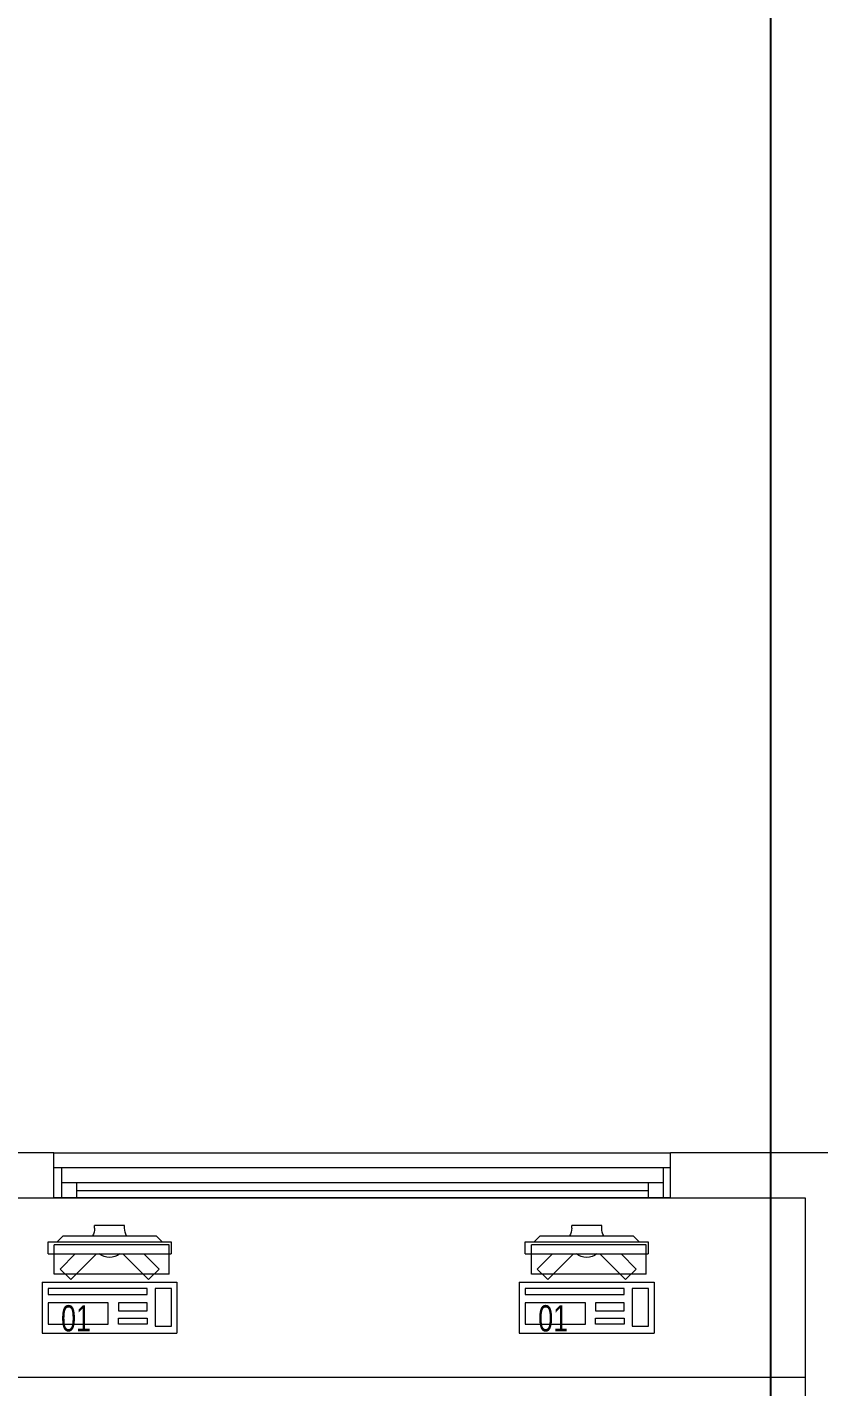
# Model space of a CAD drawing. Header units: metres. Extents: x -18745 to 220762, y -1579758 to -1356048.
# Drawn here: x 149081 to 151723, y -1467613 to -1463075 of the extents above; entities that cross this region are included whole.
import ezdxf

# ---------------------------------------------------------------- set-up
doc = ezdxf.new("R2010")
doc.units = ezdxf.units.M
doc.layers.get('0').update_dxf_attribs({"lineweight": 0})
for name, color, linetype, lineweight in [('A-100 - Copy$0$Aluminum', 8, 'Continuous', 0), ('A-100 - Copy$0$Medical Equipment and Furniture', 8, 'Continuous', 0), ('A-100 - Copy$0$Proj', 8, 'Continuous', 0), ('A-100 - Copy$0$Walls', 8, 'Continuous', 0)]:
    doc.layers.add(name, color=color, linetype=linetype, lineweight=lineweight)
doc.layers.add('A-100 - Copy$0$axes', color=8, linetype='Continuous')
doc.styles.add('A-100 - Copy$0$X3G_ENTITY_257CFD', font='swisscl.ttf', dxfattribs={"height": 200})

# ---------------------------------------------------------------- blocks, each defined once
blk = doc.blocks.new('A-100 - Copy$0$ITCWLS1-P')
for p, q in [((-0.2651, 0.43, 0), (-0.3051, 0.43, 0)), ((-0.3051, 0.43, 0), (-0.3051, 0.02, 0)), ((-0.197, 0.4094), (-0.295, 0.4094)), ((-0.295, 0.0264), (-0.295, 0.4094)), ((-0.2651, 0.43, 0), (-0.2651, 0.02, 0)), ((-0.197, 0.0264), (-0.197, 0.4094)), ((-0.17, 0.45), (-0.17, 0)), ((-0.17, 0.45), (0, 0.45)), ((-0.1496, 0.4305), (-0.1291, 0.4305)), ((-0.1291, 0.4305), (-0.1291, 0.4089)), ((0, 0.45), (0, 0)), ((-0.3251, 0.38, 0), (-0.3051, 0.4, 0)), ((-0.3251, 0.38, 0), (-0.3251, 0.07, 0)), ((-0.3503, 0.275), (-0.3596, 0.275)), ((-0.3596, 0.175), (-0.3596, 0.275)), ((-0.3503, 0.175), (-0.3596, 0.175)), ((-0.3251, 0.07, 0), (-0.3051, 0.05, 0)), ((-0.3051, 0.02, 0), (-0.2651, 0.02, 0)), ((-0.197, 0.0264), (-0.295, 0.0264)), ((-0.17, 0), (0, 0))]:
    blk.add_line(p, q)
at = {"extrusion": (2.48281e-10, 3.18408e-10, -1)}
for p, q in [((-0.2651, 0.3395), (-0.2144, 0.3902)), ((-0.1791, 0.3548), (-0.2144, 0.3902)), ((-0.2651, 0.2688), (-0.1791, 0.3548))]:
    blk.add_line(p, q, dxfattribs=at)
at = {"extrusion": (2.48281e-10, -3.18408e-10, -1)}
for p, q in [((-0.2651, 0.1812), (-0.1791, 0.0952)), ((-0.2651, 0.1105), (-0.2144, 0.0598)), ((-0.1791, 0.0952), (-0.2144, 0.0598))]:
    blk.add_line(p, q, dxfattribs=at)
for points in [[(-0.1291, 0.4089), (-0.1291, 0.1), (-0.1496, 0.1), (-0.1496, 0.4305)], [(-0.1496, 0.1), (-0.1496, 0.1), (-0.1496, 0.1), (-0.1496, 0.1), (-0.1496, 0.1), (-0.1496, 0.1), (-0.1496, 0.1), (-0.1496, 0.1), (-0.1496, 0.1)], [(-0.1496, 0.1), (-0.1496, 0.1), (-0.1496, 0.1), (-0.1496, 0.1), (-0.1496, 0.1), (-0.1496, 0.1), (-0.1496, 0.1), (-0.1496, 0.1), (-0.1496, 0.1), (-0.1496, 0.1), (-0.1496, 0.1), (-0.1496, 0.1), (-0.1496, 0.1), (-0.1496, 0.1), (-0.1496, 0.1), (-0.1496, 0.1), (-0.1496, 0.1), (-0.1496, 0.1)], [(-0.1496, 0.1), (-0.1496, 0.1), (-0.1496, 0.1), (-0.1496, 0.1), (-0.1496, 0.1), (-0.1496, 0.1), (-0.1496, 0.1), (-0.1496, 0.1), (-0.1496, 0.1), (-0.1496, 0.1)], [(-0.1496, 0.1), (-0.1496, 0.1), (-0.1496, 0.1), (-0.1496, 0.1), (-0.1496, 0.1), (-0.1496, 0.1), (-0.1496, 0.1)], [(-0.1496, 0.1), (-0.1496, 0.1), (-0.1496, 0.1), (-0.1496, 0.1), (-0.1496, 0.1), (-0.1496, 0.1), (-0.1496, 0.1), (-0.1496, 0.1), (-0.1496, 0.1), (-0.1496, 0.1)], [(-0.1496, 0.1), (-0.1496, 0.1), (-0.1496, 0.1), (-0.1496, 0.1), (-0.1496, 0.1), (-0.1496, 0.1), (-0.1496, 0.1), (-0.1496, 0.1), (-0.1496, 0.1), (-0.1496, 0.1), (-0.1496, 0.1), (-0.1496, 0.1), (-0.1496, 0.1), (-0.1496, 0.1), (-0.1496, 0.1)], [(-0.1496, 0.1), (-0.1496, 0.1), (-0.1496, 0.1), (-0.1496, 0.1), (-0.1496, 0.1), (-0.1496, 0.1), (-0.1496, 0.1), (-0.1496, 0.1), (-0.1496, 0.1), (-0.1496, 0.1)], [(-0.1496, 0.1), (-0.1496, 0.1), (-0.1496, 0.1), (-0.1496, 0.1), (-0.1496, 0.1), (-0.1496, 0.1), (-0.1496, 0.1), (-0.1496, 0.1), (-0.1496, 0.1), (-0.1496, 0.1)], [(-0.1496, 0.1), (-0.1496, 0.1), (-0.1496, 0.1), (-0.1496, 0.1), (-0.1496, 0.1), (-0.1496, 0.1), (-0.1496, 0.1), (-0.1496, 0.1), (-0.1496, 0.1), (-0.1496, 0.1), (-0.1496, 0.1), (-0.1496, 0.1), (-0.1496, 0.1), (-0.1496, 0.1), (-0.1496, 0.1), (-0.1496, 0.1), (-0.1496, 0.1), (-0.1496, 0.1), (-0.1496, 0.1), (-0.1496, 0.1), (-0.1496, 0.1), (-0.1496, 0.1), (-0.1496, 0.1), (-0.1496, 0.1), (-0.1496, 0.1), (-0.1496, 0.1), (-0.1496, 0.1), (-0.1496, 0.1), (-0.1496, 0.1), (-0.1496, 0.1), (-0.1496, 0.1), (-0.1496, 0.1), (-0.1496, 0.1), (-0.1496, 0.1), (-0.1496, 0.1), (-0.1496, 0.1), (-0.1496, 0.1), (-0.1496, 0.1), (-0.1496, 0.1), (-0.1496, 0.1), (-0.1496, 0.1), (-0.1496, 0.1), (-0.1496, 0.1), (-0.1496, 0.1), (-0.1496, 0.1), (-0.1496, 0.1), (-0.1496, 0.1), (-0.1496, 0.1), (-0.1496, 0.1), (-0.1496, 0.1), (-0.1496, 0.1), (-0.1496, 0.1), (-0.1496, 0.1), (-0.1496, 0.1)], [(-0.1496, 0.1), (-0.1496, 0.1), (-0.1496, 0.1), (-0.1496, 0.1), (-0.1496, 0.1), (-0.1496, 0.1), (-0.1496, 0.1), (-0.1496, 0.1), (-0.1496, 0.1), (-0.1496, 0.1), (-0.1496, 0.1), (-0.1496, 0.1), (-0.1496, 0.1), (-0.1496, 0.1), (-0.1496, 0.1), (-0.1496, 0.1), (-0.1496, 0.1), (-0.1496, 0.1), (-0.1496, 0.1), (-0.1496, 0.1), (-0.1496, 0.1), (-0.1496, 0.1), (-0.1496, 0.1), (-0.1496, 0.1), (-0.1496, 0.1), (-0.1496, 0.1), (-0.1496, 0.1), (-0.1496, 0.1), (-0.1496, 0.1), (-0.1496, 0.1), (-0.1496, 0.1), (-0.1496, 0.1), (-0.1496, 0.1), (-0.1496, 0.1), (-0.1496, 0.1), (-0.1496, 0.1), (-0.1496, 0.1), (-0.1496, 0.1), (-0.1496, 0.1), (-0.1496, 0.1), (-0.1496, 0.1), (-0.1496, 0.1), (-0.1496, 0.1), (-0.1496, 0.1), (-0.1496, 0.1), (-0.1496, 0.1), (-0.1496, 0.1), (-0.1496, 0.1), (-0.1496, 0.1), (-0.1496, 0.1), (-0.1496, 0.1), (-0.1496, 0.1), (-0.1496, 0.1), (-0.1496, 0.1), (-0.1496, 0.1), (-0.1496, 0.1), (-0.1496, 0.1), (-0.1496, 0.1), (-0.1496, 0.1), (-0.1496, 0.1), (-0.1496, 0.1), (-0.1496, 0.1), (-0.1496, 0.1), (-0.1496, 0.1), (-0.1496, 0.1), (-0.1496, 0.1), (-0.1496, 0.1), (-0.1496, 0.1), (-0.1496, 0.1), (-0.1496, 0.1), (-0.1496, 0.1), (-0.1496, 0.1), (-0.1496, 0.1), (-0.1496, 0.1), (-0.1496, 0.1), (-0.1496, 0.1), (-0.1496, 0.1), (-0.1496, 0.1), (-0.1496, 0.1), (-0.1496, 0.1), (-0.1496, 0.1), (-0.1496, 0.1), (-0.1496, 0.1), (-0.1496, 0.1), (-0.1496, 0.1), (-0.1496, 0.1), (-0.1496, 0.1), (-0.1496, 0.1), (-0.1496, 0.1)], [(-0.1496, 0.1), (-0.1496, 0.1), (-0.1496, 0.1), (-0.1496, 0.1), (-0.1496, 0.1), (-0.1496, 0.1), (-0.1496, 0.1), (-0.1496, 0.1), (-0.1496, 0.1), (-0.1496, 0.1), (-0.1496, 0.1), (-0.1496, 0.1)], [(-0.1496, 0.1), (-0.1496, 0.1), (-0.1496, 0.1), (-0.1496, 0.1), (-0.1496, 0.1), (-0.1496, 0.1), (-0.1496, 0.1)], [(-0.1496, 0.1), (-0.1496, 0.1), (-0.1496, 0.1), (-0.1496, 0.1), (-0.1496, 0.1), (-0.1496, 0.1), (-0.1496, 0.1), (-0.1496, 0.1), (-0.1496, 0.1), (-0.1496, 0.1), (-0.1496, 0.1), (-0.1496, 0.1), (-0.1496, 0.1), (-0.1496, 0.1), (-0.1496, 0.1), (-0.1496, 0.1), (-0.1496, 0.1)], [(-0.1496, 0.1), (-0.1496, 0.1), (-0.1496, 0.1), (-0.1496, 0.1), (-0.1496, 0.1), (-0.1496, 0.1), (-0.1496, 0.1), (-0.1496, 0.1), (-0.1496, 0.1), (-0.1496, 0.1), (-0.1496, 0.1), (-0.1496, 0.1), (-0.1496, 0.1), (-0.1496, 0.1), (-0.1496, 0.1), (-0.1496, 0.1), (-0.1496, 0.1), (-0.1496, 0.1), (-0.1496, 0.1), (-0.1496, 0.1), (-0.1496, 0.1), (-0.1496, 0.1), (-0.1496, 0.1), (-0.1496, 0.1), (-0.1496, 0.1), (-0.1496, 0.1), (-0.1496, 0.1), (-0.1496, 0.1), (-0.1496, 0.1), (-0.1496, 0.1), (-0.1496, 0.1), (-0.1496, 0.1), (-0.1496, 0.1), (-0.1496, 0.1), (-0.1496, 0.1), (-0.1496, 0.1), (-0.1496, 0.1), (-0.1496, 0.1), (-0.1496, 0.1), (-0.1496, 0.1), (-0.1496, 0.1), (-0.1496, 0.1), (-0.1496, 0.1), (-0.1496, 0.1), (-0.1496, 0.1), (-0.1496, 0.1), (-0.1496, 0.1), (-0.1496, 0.1), (-0.1496, 0.1), (-0.1496, 0.1), (-0.1496, 0.1), (-0.1496, 0.1), (-0.1496, 0.1), (-0.1496, 0.1), (-0.1496, 0.1), (-0.1496, 0.1), (-0.1496, 0.1), (-0.1496, 0.1), (-0.1496, 0.1), (-0.1496, 0.1), (-0.1496, 0.1), (-0.1496, 0.1), (-0.1496, 0.1), (-0.1496, 0.1), (-0.1496, 0.1), (-0.1496, 0.1), (-0.1496, 0.1), (-0.1496, 0.1), (-0.1496, 0.1), (-0.1496, 0.1), (-0.1496, 0.1), (-0.1496, 0.1), (-0.1496, 0.1), (-0.1496, 0.1), (-0.1496, 0.1), (-0.1496, 0.1), (-0.1496, 0.1), (-0.1496, 0.1), (-0.1496, 0.1), (-0.1496, 0.1), (-0.1496, 0.1), (-0.1496, 0.1), (-0.1496, 0.1), (-0.1496, 0.1), (-0.1496, 0.1), (-0.1496, 0.1), (-0.1496, 0.1), (-0.1496, 0.1), (-0.1496, 0.1), (-0.1496, 0.1), (-0.1496, 0.1), (-0.1496, 0.1), (-0.1496, 0.1), (-0.1496, 0.1), (-0.1496, 0.1), (-0.1496, 0.1), (-0.1496, 0.1), (-0.1496, 0.1), (-0.1496, 0.1), (-0.1496, 0.1), (-0.1496, 0.1), (-0.1496, 0.1), (-0.1496, 0.1), (-0.1496, 0.1), (-0.1496, 0.1), (-0.1496, 0.1), (-0.1496, 0.1), (-0.1496, 0.1), (-0.1496, 0.1), (-0.1496, 0.1), (-0.1496, 0.1)], [(-0.1496, 0.1), (-0.1496, 0.1), (-0.1496, 0.1), (-0.1496, 0.1), (-0.1496, 0.1), (-0.1496, 0.1), (-0.1496, 0.1), (-0.1496, 0.1)]]:
    blk.add_lwpolyline(points)
for points in [[(-0.1019, 0.4305), (-0.0304, 0.4305), (-0.0304, 0.2294), (-0.1019, 0.2294)], [(-0.1019, 0.1954), (-0.0747, 0.1954), (-0.0747, 0.1), (-0.1019, 0.1)], [(-0.0304, 0.1954), (-0.0508, 0.1954), (-0.0508, 0.1), (-0.0304, 0.1)], [(-0.1496, 0.1), (-0.1496, 0.1), (-0.1496, 0.1), (-0.1496, 0.1), (-0.1496, 0.1), (-0.1496, 0.1), (-0.1496, 0.1), (-0.1496, 0.1), (-0.1496, 0.1), (-0.1496, 0.1), (-0.1496, 0.1), (-0.1496, 0.1), (-0.1496, 0.1), (-0.1496, 0.1), (-0.1496, 0.1), (-0.1496, 0.1), (-0.1496, 0.1), (-0.1496, 0.1), (-0.1496, 0.1), (-0.1496, 0.1), (-0.1496, 0.1), (-0.1496, 0.1), (-0.1496, 0.1), (-0.1496, 0.1), (-0.1496, 0.1), (-0.1496, 0.1), (-0.1496, 0.1), (-0.1496, 0.1), (-0.1496, 0.1), (-0.1496, 0.1), (-0.1496, 0.1), (-0.1496, 0.1), (-0.1496, 0.1), (-0.1496, 0.1), (-0.1496, 0.1), (-0.1496, 0.1), (-0.1496, 0.1), (-0.1496, 0.1), (-0.1496, 0.1), (-0.1496, 0.1), (-0.1496, 0.1), (-0.1496, 0.1), (-0.1496, 0.1), (-0.1496, 0.1), (-0.1496, 0.1), (-0.1496, 0.1), (-0.1496, 0.1), (-0.1496, 0.1), (-0.1496, 0.1), (-0.1496, 0.1), (-0.1496, 0.1), (-0.1496, 0.1), (-0.1496, 0.1), (-0.1496, 0.1), (-0.1496, 0.1), (-0.1496, 0.1), (-0.1496, 0.1), (-0.1496, 0.1), (-0.1496, 0.1), (-0.1496, 0.1), (-0.1496, 0.1), (-0.1496, 0.1), (-0.1496, 0.1), (-0.1496, 0.1), (-0.1496, 0.1), (-0.1496, 0.1), (-0.1496, 0.1), (-0.1496, 0.1), (-0.1496, 0.1), (-0.1496, 0.1), (-0.1496, 0.1), (-0.1496, 0.1), (-0.1496, 0.1), (-0.1496, 0.1), (-0.1496, 0.1), (-0.1496, 0.1), (-0.1496, 0.1), (-0.1496, 0.1), (-0.1496, 0.1), (-0.1496, 0.1), (-0.1496, 0.1), (-0.1496, 0.1), (-0.1496, 0.1), (-0.1496, 0.1), (-0.1496, 0.1), (-0.1496, 0.1), (-0.1496, 0.1), (-0.1496, 0.1), (-0.1496, 0.1), (-0.1496, 0.1), (-0.1496, 0.1), (-0.1496, 0.1), (-0.1496, 0.1), (-0.1496, 0.1), (-0.1496, 0.1), (-0.1496, 0.1), (-0.1496, 0.1), (-0.1496, 0.1), (-0.1496, 0.1), (-0.1496, 0.1), (-0.1496, 0.1), (-0.1496, 0.1), (-0.1496, 0.1), (-0.1496, 0.1), (-0.1496, 0.1), (-0.1496, 0.1), (-0.1496, 0.1), (-0.1496, 0.1), (-0.1496, 0.1), (-0.1496, 0.1), (-0.1496, 0.1), (-0.1496, 0.1), (-0.1496, 0.1), (-0.1496, 0.1), (-0.1496, 0.1), (-0.1496, 0.1), (-0.1496, 0.1), (-0.1496, 0.1), (-0.1496, 0.1), (-0.1496, 0.1), (-0.1496, 0.1), (-0.1496, 0.1), (-0.1496, 0.1), (-0.1496, 0.1), (-0.1496, 0.1), (-0.1496, 0.1), (-0.1496, 0.1), (-0.1496, 0.1), (-0.1496, 0.1), (-0.1496, 0.1), (-0.1496, 0.1), (-0.1496, 0.1), (-0.1496, 0.1), (-0.1496, 0.1), (-0.1496, 0.1), (-0.1496, 0.1), (-0.1496, 0.1), (-0.1496, 0.1), (-0.1496, 0.1), (-0.1496, 0.1), (-0.1496, 0.1), (-0.1496, 0.1), (-0.1496, 0.1), (-0.1496, 0.1), (-0.1496, 0.1), (-0.1496, 0.1), (-0.1496, 0.1), (-0.1496, 0.1), (-0.1496, 0.1), (-0.1496, 0.1), (-0.1496, 0.1), (-0.1496, 0.1), (-0.1496, 0.1), (-0.1496, 0.1), (-0.1496, 0.1), (-0.1496, 0.1), (-0.1496, 0.1), (-0.1496, 0.1), (-0.1496, 0.1), (-0.1496, 0.1), (-0.1496, 0.1), (-0.1496, 0.1), (-0.1496, 0.1), (-0.1496, 0.1), (-0.1496, 0.1), (-0.1496, 0.1), (-0.1496, 0.1), (-0.1496, 0.1), (-0.1496, 0.1), (-0.1496, 0.1), (-0.1496, 0.1), (-0.1496, 0.1), (-0.1496, 0.1), (-0.1496, 0.1), (-0.1496, 0.1), (-0.1496, 0.1), (-0.1496, 0.1), (-0.1496, 0.1), (-0.1496, 0.1), (-0.1496, 0.1), (-0.1496, 0.1), (-0.1496, 0.1), (-0.1496, 0.1), (-0.1496, 0.1), (-0.1496, 0.1), (-0.1496, 0.1), (-0.1496, 0.1), (-0.1496, 0.1), (-0.1496, 0.1), (-0.1496, 0.1), (-0.1496, 0.1), (-0.1496, 0.1), (-0.1496, 0.1), (-0.1496, 0.1), (-0.1496, 0.1), (-0.1496, 0.1), (-0.1496, 0.1), (-0.1496, 0.1), (-0.1496, 0.1), (-0.1496, 0.1), (-0.1496, 0.1), (-0.1496, 0.1), (-0.1496, 0.1), (-0.1496, 0.1), (-0.1496, 0.1), (-0.1496, 0.1), (-0.1496, 0.1), (-0.1496, 0.1), (-0.1496, 0.1), (-0.1496, 0.1), (-0.1496, 0.1), (-0.1496, 0.1), (-0.1496, 0.1), (-0.1496, 0.1), (-0.1496, 0.1), (-0.1496, 0.1), (-0.1496, 0.1), (-0.1496, 0.1), (-0.1496, 0.1), (-0.1496, 0.1), (-0.1496, 0.1), (-0.1496, 0.1), (-0.1496, 0.1), (-0.1496, 0.1), (-0.1496, 0.1), (-0.1496, 0.1), (-0.1496, 0.1), (-0.1496, 0.1), (-0.1496, 0.1), (-0.1496, 0.1), (-0.1496, 0.1), (-0.1496, 0.1), (-0.1496, 0.1), (-0.1496, 0.1), (-0.1496, 0.1), (-0.1496, 0.1), (-0.1496, 0.1), (-0.1496, 0.1), (-0.1496, 0.1), (-0.1496, 0.1), (-0.1496, 0.1), (-0.1496, 0.1), (-0.1496, 0.1), (-0.1496, 0.1), (-0.1496, 0.1), (-0.1496, 0.1), (-0.1496, 0.1), (-0.1496, 0.1), (-0.1496, 0.1), (-0.1496, 0.1), (-0.1496, 0.1), (-0.1496, 0.1), (-0.1496, 0.1), (-0.1496, 0.1), (-0.1496, 0.1), (-0.1496, 0.1), (-0.1496, 0.1), (-0.1496, 0.1), (-0.1496, 0.1), (-0.1496, 0.1), (-0.1496, 0.1), (-0.1496, 0.1), (-0.1496, 0.1), (-0.1496, 0.1), (-0.1496, 0.1), (-0.1496, 0.1), (-0.1496, 0.1), (-0.1496, 0.1), (-0.1496, 0.1), (-0.1496, 0.1), (-0.1496, 0.1), (-0.1496, 0.1), (-0.1496, 0.1), (-0.1496, 0.1), (-0.1496, 0.1), (-0.1496, 0.1), (-0.1496, 0.1)], [(-0.1496, 0.1), (-0.1496, 0.1), (-0.1496, 0.1), (-0.1496, 0.1), (-0.1496, 0.1), (-0.1496, 0.1), (-0.1496, 0.1), (-0.1496, 0.1), (-0.1496, 0.1), (-0.1496, 0.1), (-0.1496, 0.1), (-0.1496, 0.1), (-0.1496, 0.1), (-0.1496, 0.1), (-0.1496, 0.1), (-0.1496, 0.1), (-0.1496, 0.1), (-0.1496, 0.1), (-0.1496, 0.1), (-0.1496, 0.1), (-0.1496, 0.1), (-0.1496, 0.1), (-0.1496, 0.1), (-0.1496, 0.1), (-0.1496, 0.1), (-0.1496, 0.1), (-0.1496, 0.1), (-0.1496, 0.1), (-0.1496, 0.1), (-0.1496, 0.1), (-0.1496, 0.1), (-0.1496, 0.1), (-0.1496, 0.1), (-0.1496, 0.1), (-0.1496, 0.1), (-0.1496, 0.1), (-0.1496, 0.1), (-0.1496, 0.1), (-0.1496, 0.1), (-0.1496, 0.1), (-0.1496, 0.1), (-0.1496, 0.1), (-0.1496, 0.1), (-0.1496, 0.1), (-0.1496, 0.1), (-0.1496, 0.1), (-0.1496, 0.1), (-0.1496, 0.1), (-0.1496, 0.1), (-0.1496, 0.1), (-0.1496, 0.1), (-0.1496, 0.1), (-0.1496, 0.1), (-0.1496, 0.1), (-0.1496, 0.1), (-0.1496, 0.1), (-0.1496, 0.1), (-0.1496, 0.1), (-0.1496, 0.1), (-0.1496, 0.1), (-0.1496, 0.1), (-0.1496, 0.1), (-0.1496, 0.1), (-0.1496, 0.1), (-0.1496, 0.1), (-0.1496, 0.1), (-0.1496, 0.1), (-0.1496, 0.1), (-0.1496, 0.1), (-0.1496, 0.1), (-0.1496, 0.1), (-0.1496, 0.1), (-0.1496, 0.1), (-0.1496, 0.1), (-0.1496, 0.1), (-0.1496, 0.1), (-0.1496, 0.1), (-0.1496, 0.1), (-0.1496, 0.1), (-0.1496, 0.1), (-0.1496, 0.1), (-0.1496, 0.1), (-0.1496, 0.1), (-0.1496, 0.1), (-0.1496, 0.1), (-0.1496, 0.1), (-0.1496, 0.1), (-0.1496, 0.1), (-0.1496, 0.1), (-0.1496, 0.1), (-0.1496, 0.1), (-0.1496, 0.1), (-0.1496, 0.1), (-0.1496, 0.1), (-0.1496, 0.1), (-0.1496, 0.1), (-0.1496, 0.1), (-0.1496, 0.1), (-0.1496, 0.1), (-0.1496, 0.1), (-0.1496, 0.1), (-0.1496, 0.1), (-0.1496, 0.1), (-0.1496, 0.1), (-0.1496, 0.1), (-0.1496, 0.1), (-0.1496, 0.1), (-0.1496, 0.1), (-0.1496, 0.1), (-0.1496, 0.1), (-0.1496, 0.1), (-0.1496, 0.1), (-0.1496, 0.1), (-0.1496, 0.1), (-0.1496, 0.1), (-0.1496, 0.1), (-0.1496, 0.1), (-0.1496, 0.1), (-0.1496, 0.1), (-0.1496, 0.1), (-0.1496, 0.1), (-0.1496, 0.1), (-0.1496, 0.1), (-0.1496, 0.1), (-0.1496, 0.1), (-0.1496, 0.1), (-0.1496, 0.1), (-0.1496, 0.1), (-0.1496, 0.1), (-0.1496, 0.1), (-0.1496, 0.1), (-0.1496, 0.1), (-0.1496, 0.1), (-0.1496, 0.1), (-0.1496, 0.1), (-0.1496, 0.1), (-0.1496, 0.1), (-0.1496, 0.1), (-0.1496, 0.1), (-0.1496, 0.1), (-0.1496, 0.1), (-0.1496, 0.1), (-0.1496, 0.1), (-0.1496, 0.1), (-0.1496, 0.1), (-0.1496, 0.1), (-0.1496, 0.1), (-0.1496, 0.1), (-0.1496, 0.1), (-0.1496, 0.1), (-0.1496, 0.1), (-0.1496, 0.1), (-0.1496, 0.1), (-0.1496, 0.1), (-0.1496, 0.1), (-0.1496, 0.1), (-0.1496, 0.1), (-0.1496, 0.1), (-0.1496, 0.1), (-0.1496, 0.1), (-0.1496, 0.1), (-0.1496, 0.1), (-0.1496, 0.1), (-0.1496, 0.1), (-0.1496, 0.1), (-0.1496, 0.1), (-0.1496, 0.1), (-0.1496, 0.1), (-0.1496, 0.1), (-0.1496, 0.1), (-0.1496, 0.1), (-0.1496, 0.1), (-0.1496, 0.1), (-0.1496, 0.1), (-0.1496, 0.1), (-0.1496, 0.1), (-0.1496, 0.1), (-0.1496, 0.1), (-0.1496, 0.1), (-0.1496, 0.1), (-0.1496, 0.1), (-0.1496, 0.1), (-0.1496, 0.1), (-0.1496, 0.1), (-0.1496, 0.1), (-0.1496, 0.1), (-0.1496, 0.1), (-0.1496, 0.1), (-0.1496, 0.1), (-0.1496, 0.1), (-0.1496, 0.1), (-0.1496, 0.1), (-0.1496, 0.1), (-0.1496, 0.1), (-0.1496, 0.1), (-0.1496, 0.1), (-0.1496, 0.1), (-0.1496, 0.1), (-0.1496, 0.1), (-0.1496, 0.1), (-0.1496, 0.1), (-0.1496, 0.1), (-0.1496, 0.1), (-0.1496, 0.1), (-0.1496, 0.1), (-0.1496, 0.1), (-0.1496, 0.1), (-0.1496, 0.1), (-0.1496, 0.1), (-0.1496, 0.1), (-0.1496, 0.1), (-0.1496, 0.1), (-0.1496, 0.1), (-0.1496, 0.1)], [(-0.1496, 0.1), (-0.1496, 0.1), (-0.1496, 0.1), (-0.1496, 0.1), (-0.1496, 0.1), (-0.1496, 0.1), (-0.1496, 0.1), (-0.1496, 0.1), (-0.1496, 0.1), (-0.1496, 0.1), (-0.1496, 0.1), (-0.1496, 0.1), (-0.1496, 0.1), (-0.1496, 0.1), (-0.1496, 0.1), (-0.1496, 0.1), (-0.1496, 0.1), (-0.1496, 0.1), (-0.1496, 0.1), (-0.1496, 0.1), (-0.1496, 0.1), (-0.1496, 0.1), (-0.1496, 0.1), (-0.1496, 0.1), (-0.1496, 0.1), (-0.1496, 0.1), (-0.1496, 0.1), (-0.1496, 0.1), (-0.1496, 0.1), (-0.1496, 0.1), (-0.1496, 0.1), (-0.1496, 0.1), (-0.1496, 0.1), (-0.1496, 0.1), (-0.1496, 0.1), (-0.1496, 0.1), (-0.1496, 0.1), (-0.1496, 0.1), (-0.1496, 0.1), (-0.1496, 0.1), (-0.1496, 0.1), (-0.1496, 0.1), (-0.1496, 0.1), (-0.1496, 0.1), (-0.1496, 0.1), (-0.1496, 0.1), (-0.1496, 0.1), (-0.1496, 0.1), (-0.1496, 0.1), (-0.1496, 0.1), (-0.1496, 0.1), (-0.1496, 0.1), (-0.1496, 0.1), (-0.1496, 0.1), (-0.1496, 0.1), (-0.1496, 0.1), (-0.1496, 0.1), (-0.1496, 0.1), (-0.1496, 0.1), (-0.1496, 0.1), (-0.1496, 0.1), (-0.1496, 0.1), (-0.1496, 0.1), (-0.1496, 0.1), (-0.1496, 0.1), (-0.1496, 0.1), (-0.1496, 0.1), (-0.1496, 0.1), (-0.1496, 0.1), (-0.1496, 0.1), (-0.1496, 0.1), (-0.1496, 0.1), (-0.1496, 0.1), (-0.1496, 0.1), (-0.1496, 0.1), (-0.1496, 0.1), (-0.1496, 0.1), (-0.1496, 0.1), (-0.1496, 0.1), (-0.1496, 0.1), (-0.1496, 0.1), (-0.1496, 0.1), (-0.1496, 0.1), (-0.1496, 0.1), (-0.1496, 0.1), (-0.1496, 0.1), (-0.1496, 0.1), (-0.1496, 0.1), (-0.1496, 0.1), (-0.1496, 0.1), (-0.1496, 0.1), (-0.1496, 0.1), (-0.1496, 0.1), (-0.1496, 0.1), (-0.1496, 0.1), (-0.1496, 0.1), (-0.1496, 0.1), (-0.1496, 0.1), (-0.1496, 0.1), (-0.1496, 0.1), (-0.1496, 0.1), (-0.1496, 0.1), (-0.1496, 0.1), (-0.1496, 0.1), (-0.1496, 0.1), (-0.1496, 0.1), (-0.1496, 0.1), (-0.1496, 0.1), (-0.1496, 0.1), (-0.1496, 0.1), (-0.1496, 0.1), (-0.1496, 0.1), (-0.1496, 0.1), (-0.1496, 0.1), (-0.1496, 0.1), (-0.1496, 0.1), (-0.1496, 0.1), (-0.1496, 0.1), (-0.1496, 0.1), (-0.1496, 0.1), (-0.1496, 0.1), (-0.1496, 0.1), (-0.1496, 0.1), (-0.1496, 0.1), (-0.1496, 0.1), (-0.1496, 0.1), (-0.1496, 0.1), (-0.1496, 0.1), (-0.1496, 0.1), (-0.1496, 0.1), (-0.1496, 0.1), (-0.1496, 0.1), (-0.1496, 0.1), (-0.1496, 0.1), (-0.1496, 0.1), (-0.1496, 0.1), (-0.1496, 0.1), (-0.1496, 0.1), (-0.1496, 0.1), (-0.1496, 0.1), (-0.1496, 0.1), (-0.1496, 0.1), (-0.1496, 0.1), (-0.1496, 0.1), (-0.1496, 0.1), (-0.1496, 0.1), (-0.1496, 0.1), (-0.1496, 0.1), (-0.1496, 0.1), (-0.1496, 0.1), (-0.1496, 0.1), (-0.1496, 0.1), (-0.1496, 0.1), (-0.1496, 0.1), (-0.1496, 0.1), (-0.1496, 0.1), (-0.1496, 0.1), (-0.1496, 0.1), (-0.1496, 0.1), (-0.1496, 0.1), (-0.1496, 0.1), (-0.1496, 0.1), (-0.1496, 0.1), (-0.1496, 0.1), (-0.1496, 0.1), (-0.1496, 0.1), (-0.1496, 0.1), (-0.1496, 0.1), (-0.1496, 0.1), (-0.1496, 0.1), (-0.1496, 0.1), (-0.1496, 0.1), (-0.1496, 0.1), (-0.1496, 0.1), (-0.1496, 0.1), (-0.1496, 0.1), (-0.1496, 0.1), (-0.1496, 0.1), (-0.1496, 0.1), (-0.1496, 0.1), (-0.1496, 0.1), (-0.1496, 0.1), (-0.1496, 0.1), (-0.1496, 0.1), (-0.1496, 0.1), (-0.1496, 0.1), (-0.1496, 0.1), (-0.1496, 0.1), (-0.1496, 0.1), (-0.1496, 0.1), (-0.1496, 0.1), (-0.1496, 0.1), (-0.1496, 0.1), (-0.1496, 0.1), (-0.1496, 0.1), (-0.1496, 0.1), (-0.1496, 0.1), (-0.1496, 0.1), (-0.1496, 0.1), (-0.1496, 0.1), (-0.1496, 0.1), (-0.1496, 0.1), (-0.1496, 0.1), (-0.1496, 0.1), (-0.1496, 0.1), (-0.1496, 0.1), (-0.1496, 0.1), (-0.1496, 0.1), (-0.1496, 0.1), (-0.1496, 0.1), (-0.1496, 0.1), (-0.1496, 0.1), (-0.1496, 0.1), (-0.1496, 0.1), (-0.1496, 0.1), (-0.1496, 0.1), (-0.1496, 0.1), (-0.1496, 0.1), (-0.1496, 0.1)], [(-0.1496, 0.0727), (-0.0236, 0.0727), (-0.0236, 0.0182), (-0.1496, 0.0182)]]:
    blk.add_lwpolyline(points, close=True)
for centre, radius, start, end in [((-0.3503, 0.325), 0.05, 270, 300.3093), ((-0.3089, 0.225), 0.0556, 321.9431, 38.0569), ((-0.3503, 0.125), 0.05, 59.6907, 90)]:
    blk.add_arc(centre, radius, start, end)
blk = doc.blocks.new('A-100 - Copy')
at = {"layer": 'A-100 - Copy$0$Aluminum'}
for p, q in [((151228.3, -1466882.7, 0), (149170.5, -1466882.7, 0)), ((149195.5, -1466882.7, 0), (149195.5, -1466982.7, 0)), ((151203.3, -1466882.7, -4.7), (151203.3, -1466982.7, -4.7)), ((151203.3, -1466932.7, 0), (149195.5, -1466932.7, 0)), ((149245.5, -1466932.7, 0), (149245.5, -1466982.7, 0)), ((149245.5, -1466957.7, 0), (151153.3, -1466957.7, 0)), ((151153.3, -1466932.7, -4.7), (151153.3, -1466982.7, -4.7)), ((151228.3, -1466982.7, 0), (149170.5, -1466982.7, 0))]:
    blk.add_line(p, q, dxfattribs=at)
at = {"layer": 'A-100 - Copy$0$axes'}
blk.add_line((151563.3, -1477297.4, 0), (151563.3, -1391762.7, 0), dxfattribs=at)
at = {"layer": 'A-100 - Copy$0$Medical Equipment and Furniture', "elevation": 0}
blk.add_lwpolyline([(148420.5, -1466982.7), (151678.3, -1466982.7), (151678.3, -1467582.7), (148420.5, -1467582.7)], close=True, dxfattribs=at)
at = {"layer": 'A-100 - Copy$0$Proj'}
blk.add_line((149170.5, -1466832.7, 0), (151228.3, -1466832.7, 0), dxfattribs=at)
at = {"layer": 'A-100 - Copy$0$Walls'}
for p, q in [((149170.5, -1466832.7, 0), (148570.5, -1466832.7, 0)), ((149170.5, -1466982.7, 0), (149170.5, -1466832.7, 0)), ((151228.3, -1466982.7, 0), (151228.3, -1466832.7, 0)), ((151828.3, -1466832.7, 0), (151228.3, -1466832.7, 0)), ((148420.5, -1466982.7, 0), (149170.5, -1466982.7, 0)), ((151228.3, -1466982.7, 0), (151678.3, -1466982.7, 0)), ((151678.3, -1466982.7, 0), (151678.3, -1469372.7, 0))]:
    blk.add_line(p, q, dxfattribs=at)
at = {"layer": 'A-100 - Copy$0$Medical Equipment and Furniture', "xscale": -1000.000000000003, "yscale": 1000.000000000003, "zscale": 1000, "rotation": 90}
for p in [(149581.2, -1467434.6, 0), (151173.6, -1467434.6, 0)]:
    blk.add_blockref('A-100 - Copy$0$ITCWLS1-P', p, dxfattribs=at)
at = {"layer": 'A-100 - Copy$0$Medical Equipment and Furniture', "char_height": 87.47, "attachment_point": 2, "style": 'A-100 - Copy$0$X3G_ENTITY_257CFD'}
for insert in [(149244.1, -1467341, 0), (150836.6, -1467341, 0)]:
    blk.add_mtext('01', dxfattribs=dict(at, insert=insert))

msp = doc.modelspace()

# ---------------------------------------------------------------- block references
msp.add_blockref('A-100 - Copy', (0, 0))

doc.saveas('drawing.dxf')
